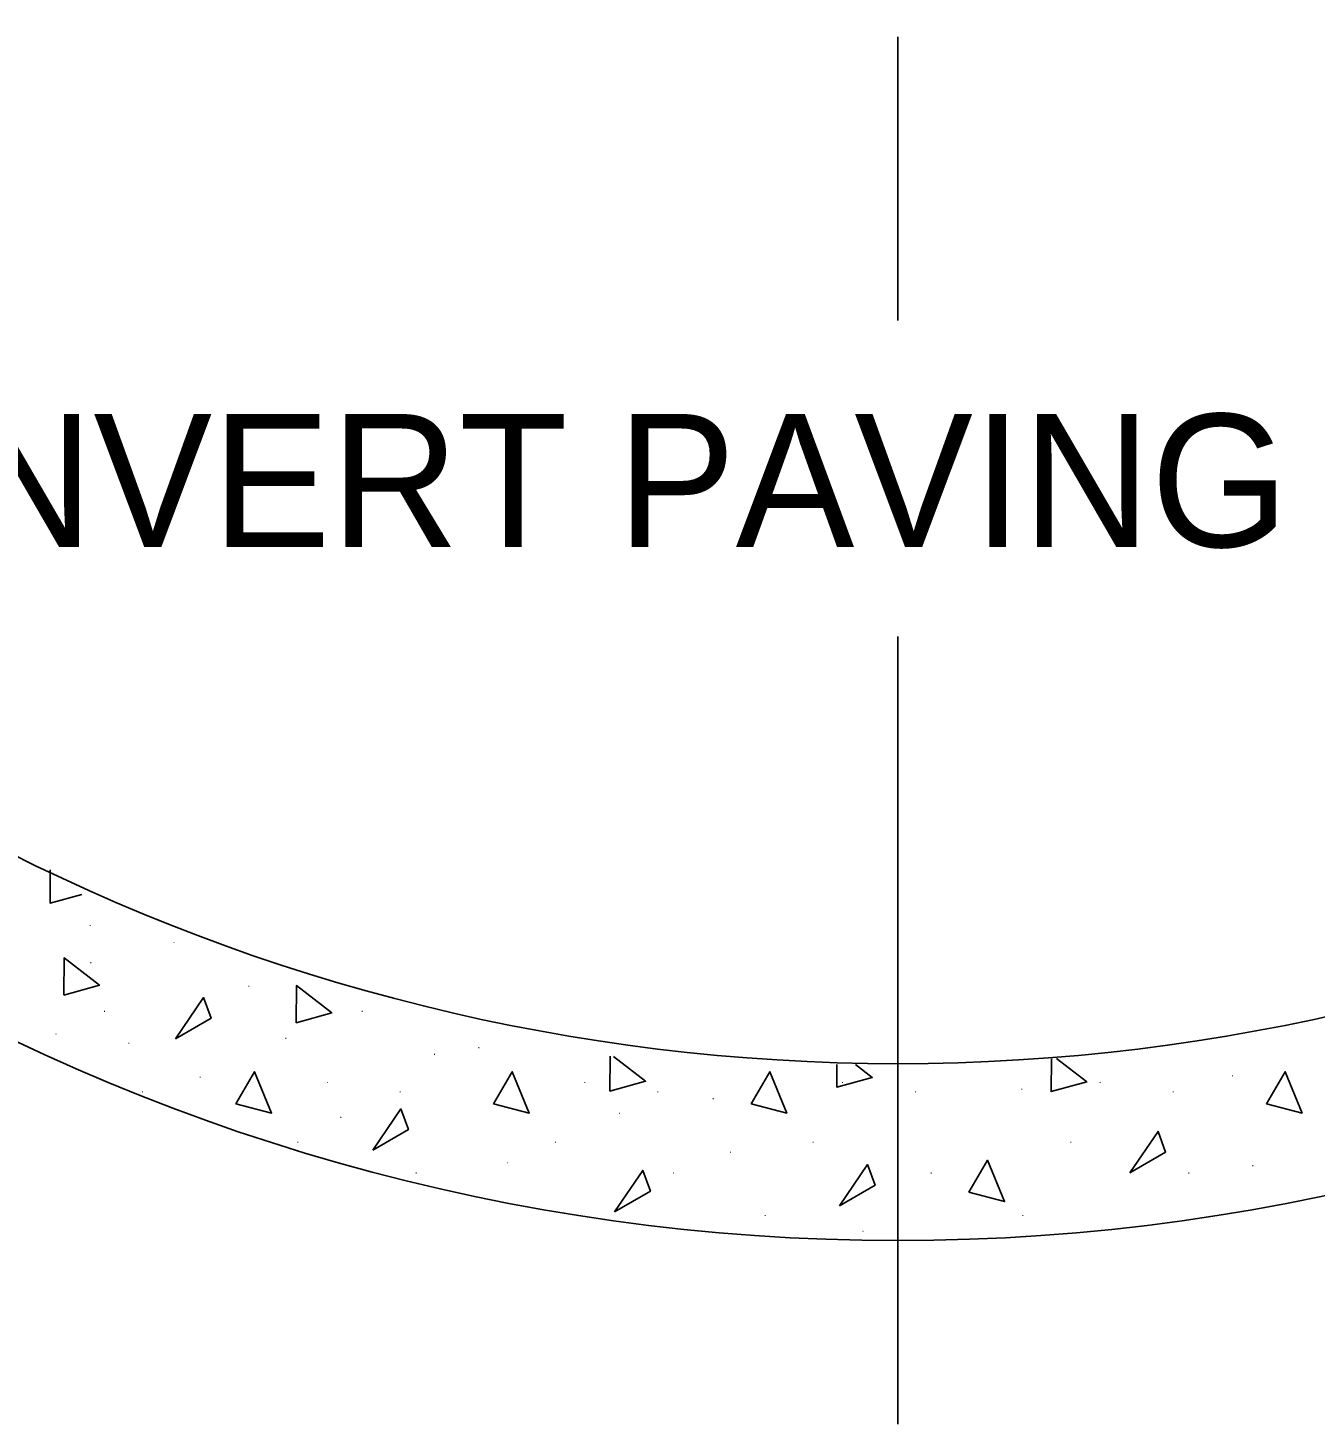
# Model space of a CAD drawing. Extents: x 0 to 2.83, y 0 to 1.83.
# Drawn here: x 1.7748 to 1.8877, y 0.4677 to 0.5902 of the extents above; entities that cross this region are included whole.
import ezdxf

# ---------------------------------------------------------------- set-up
doc = ezdxf.new("R2010")
doc.units = 0
for name, color, linetype in [('214 Text and Titles', 7, 'Continuous'), ('224 Existing Steel', 7, 'Continuous'), ('236 Minor Contours', 7, 'Continuous'), ('243 Existing Concrete', 7, 'Continuous')]:
    doc.layers.add(name, color=color, linetype=linetype)

msp = doc.modelspace()

# ---------------------------------------------------------------- linework, layer by layer
at = {"layer": '224 Existing Steel'}
msp.add_arc((1.8510830263001907, 0.663807618074187), 0.17998651853852637, 332.7409805555556, 207.25910833333342, dxfattribs=at)
at = {"layer": '236 Minor Contours'}
for p, q in [((1.8510830262991147, 0.5645638736403659), (1.8510830262991147, 0.5894681608013258)), ((1.8510830262991147, 0.46771442978396), (1.8510830262991147, 0.5368382466677522))]:
    msp.add_line(p, q, dxfattribs=at)
at = {"layer": '243 Existing Concrete'}
for points in [[(1.7794893107500267, 0.5141928045615242), (1.7767030642978057, 0.5134326797916844), (1.7767257478475653, 0.5163529661443157)], [(1.8261380391076627, 0.49997389199275055), (1.8289517553974246, 0.4977949448368214), (1.8258274178080323, 0.4969425843254835), (1.8258511418482257, 0.4999968258260787)], [(1.8473844522770408, 0.49926659589687417), (1.8488449962949047, 0.49813554789125886), (1.8457206586737211, 0.49728318737992094), (1.8457360186713299, 0.49926063474185045)], [(1.86500892265407, 0.49979928105227117), (1.8676608840405262, 0.4977455972138564), (1.8645365464193426, 0.4968932367025185), (1.8645588144087324, 0.4997600223913722)]]:
    msp.add_lwpolyline(points, dxfattribs=at)
for points in [[(1.7779038644651162, 0.5053657296289028), (1.7779291268925088, 0.5086180197569283), (1.7810282020862997, 0.5062180901402407)], [(1.7982975935750676, 0.5029391865309358), (1.7983228560024578, 0.5061914766589612), (1.8014219311962512, 0.5037915470422737)], [(1.7876979921613863, 0.5015135214837918), (1.7901697720135774, 0.5051414670285981), (1.790829875674781, 0.5033281504041487)], [(1.7930032438903005, 0.4958250661946551), (1.7946512064936815, 0.4986291944588641), (1.7961354555094617, 0.4950009208400808)], [(1.8156088419386416, 0.4958250661946551), (1.8172568045420237, 0.4986291944588641), (1.8187410535578001, 0.4950009208400808)], [(1.8382144400187737, 0.4958250661946551), (1.8398624026221546, 0.4986291944588641), (1.8413466516379322, 0.4950009208400808)], [(1.8834256361472466, 0.4958250661946551), (1.8850735987506275, 0.4986291944588641), (1.8865578477664051, 0.4950009208400808)], [(1.8050149919623484, 0.4917484132142074), (1.807486771814537, 0.49537635872722346), (1.8081468754757417, 0.4935630421345642)], [(1.8714505943750368, 0.4897729128912809), (1.8739223742272255, 0.4934008584042969), (1.8745824778884301, 0.49158754181163766)], [(1.8459608935039757, 0.4868593444776502), (1.8484326733561647, 0.49048728999066626), (1.8490927770491579, 0.488673973398007)], [(1.8573187651804433, 0.48806064906130303), (1.8589667277838242, 0.49086477732551204), (1.8604509767996018, 0.4872365037067288)], [(1.8262393982147727, 0.4863455163048519), (1.8287111780987526, 0.48997346181786794), (1.8293712817599572, 0.4881601452252087)]]:
    msp.add_lwpolyline(points, close=True, dxfattribs=at)
for centre, radius, start, end in [((1.8510830263001907, 0.663807618074187), 0.17998651853852637, 207.25910833333333, 332.74098055555555), ((1.8510828933433414, 0.6727667526550066), 0.1734248518036184, 214.85055833333337, 325.1490888888889)]:
    msp.add_arc(centre, radius, start, end, dxfattribs=at)

# ---------------------------------------------------------------- texts
at = {"layer": '214 Text and Titles'}
msp.add_text('INVERT PAVING', height=0.011666661458333333, dxfattribs=at).set_placement((1.7649128490941361, 0.5446851222260392))
at = {"layer": '243 Existing Concrete'}
for p in [(1.7800911292818522, 0.51141831581826), (1.787454670948519, 0.5099224824849267), (1.7801450130381522, 0.5081556062830531), (1.794017170948519, 0.5060933158182603), (1.7813452959485192, 0.5038891491515934), (1.8039515459485198, 0.5038891491515934), (1.7771002213714862, 0.5019003979497197), (1.7834981380381525, 0.501093106283053), (1.7972718362289093, 0.501515612616494), (1.810313502193092, 0.500104804204303), (1.8141907542364977, 0.5006926410427159), (1.7897523171144254, 0.49810615895369903), (1.800905712615185, 0.4976339408182601), (1.8235119626151859, 0.4976339408182601), (1.84611717094852, 0.4976339408182601), (1.8687234209485208, 0.4976339408182601), (1.8803390239467224, 0.4982237263213816), (1.7846984209485195, 0.4968256074849268), (1.8073036292818525, 0.4968256074849268), (1.8299098792818531, 0.4968256074849268), (1.8347519393151643, 0.4962250810707776), (1.8525150876151875, 0.4968256074849268), (1.861833837615186, 0.4970480526445557), (1.875121337615187, 0.4968256074849268), (1.8265567542818517, 0.49493184002626917), (1.8020890281616255, 0.4945791379232214), (1.7983307126151855, 0.4924058158182603), (1.8209359209485199, 0.4924058158182603), (1.836279341635294, 0.49152238636347423), (1.8435411292818542, 0.4924058158182603), (1.8661473792818537, 0.4924058158182603), (1.8167296709485194, 0.49058184742201344), (1.8821014112391796, 0.4903467126866483), (1.8086890459485192, 0.48969019081826015), (1.8312942542818522, 0.48969019081826015), (1.8538994626151866, 0.48969019081826015), (1.876505712615186, 0.48969019081826015), (1.8393348792818538, 0.4859620658182601), (1.8619400876151868, 0.4859620658182601), (1.8479077959485204, 0.4845776908182603)]:
    msp.add_text('.', height=0.0006666624999999999, dxfattribs=at).set_placement(p)

doc.saveas('drawing.dxf')
